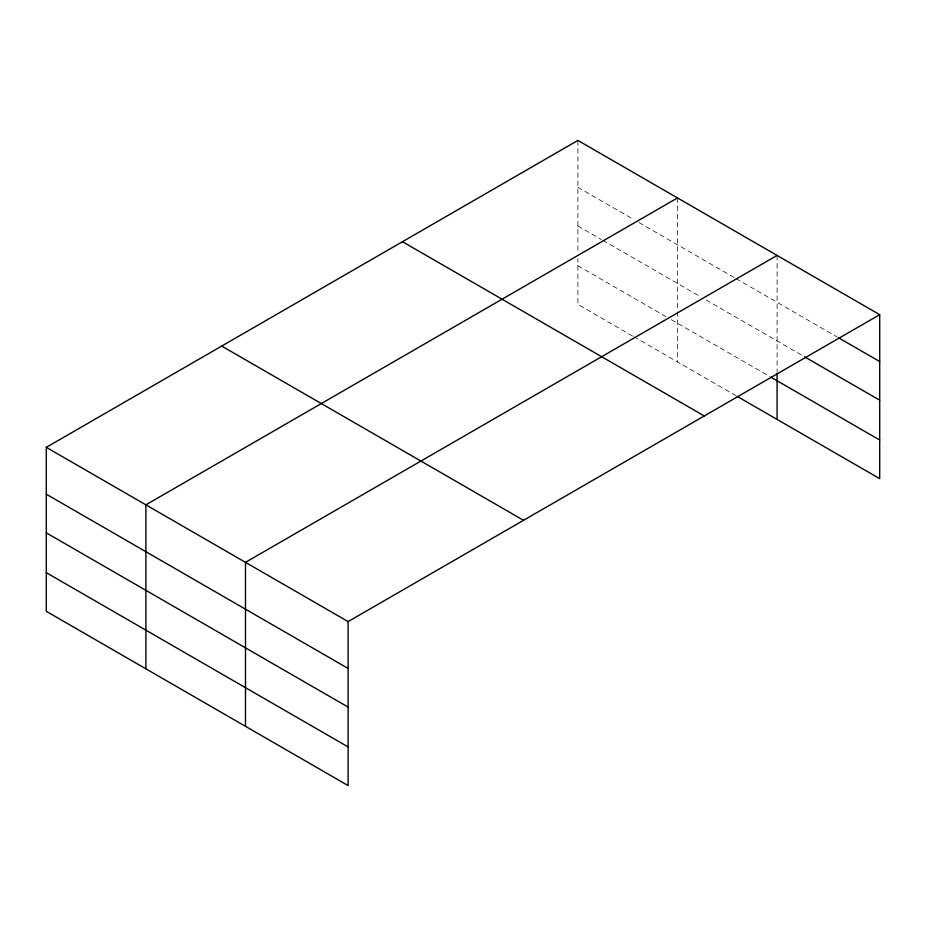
<?xml version="1.0" encoding="UTF-8"?>
<svg xmlns="http://www.w3.org/2000/svg" width="926" height="926" viewBox="0 0 926 926"><rect width="100%" height="100%" fill="white"/><g stroke="black" fill="none" stroke-linecap="round" stroke-linejoin="round"><path stroke-width="0.69" stroke-dasharray="4.63 3.47" d="M577.893 187.284L633.916 219.636M638.894 222.506L734.758 277.858M735.996 278.576L837.15 336.971M577.893 225.944L601.541 239.602M602.791 240.32L699.894 296.378M706.121 299.978L803.363 356.116M577.893 265.762L666.28 316.796M671.257 319.678L769.61 376.454M632.666 336.045L577.893 304.411L577.893 258.655M633.916 336.763L735.996 395.703M777.088 255.426L777.088 372.24M677.485 197.933L677.485 310.465M677.485 311.888L677.485 361.916M577.893 140.428L577.893 252.96"/><path stroke-width="1.39" d="M879.7 314.678L577.893 140.428L46.3 447.339L46.3 611.322L348.107 785.572L348.107 621.589L879.7 314.678L879.7 478.661L737.246 396.421M677.485 197.933L145.903 504.832L145.903 668.827M777.088 255.426L245.494 562.337L245.494 726.331M838.4 337.701L879.7 361.534M804.613 356.846L879.7 400.194M770.86 377.171L879.7 440.012M402.463 241.709L704.281 415.959M221.719 346.058L523.537 520.308M46.3 447.339L348.107 621.589M46.3 494.195L348.107 668.445M46.3 532.855L348.107 707.105M46.3 572.673L348.107 746.923M777.088 373.653L777.088 419.42"/></g></svg>
